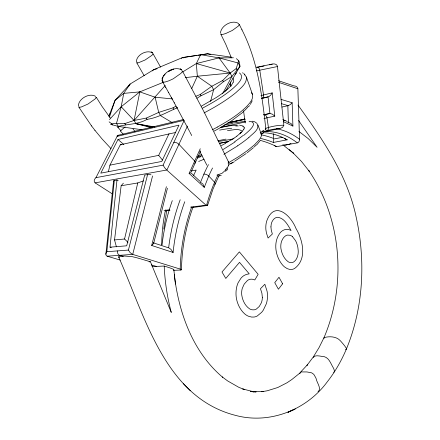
<?xml version="1.0" encoding="UTF-8"?>
<svg xmlns="http://www.w3.org/2000/svg" width="440" height="440" viewBox="0 0 440 440"><rect width="100%" height="100%" fill="white"/><g stroke="black" fill="none" stroke-linecap="round" stroke-linejoin="round"><path stroke-width="0.66" d="M152.477 53.675L153.087 54.038L151.789 55.429L145.134 59.972L138.523 62.739L136.961 62.964L137.093 62.194M118.228 180.499L116.98 180.015L114.307 180.494L106.832 251.713C105.82 252.934 105.21 255.547 107.162 256.179L120.274 260.089M313.264 357.44C315.255 354.244 320.909 356.62 324.165 356.631C329.307 358.023 330.869 363.974 333.399 368.005A33.71 17.957 35.5 0 1 333.817 368.885L334.532 371.261L333.735 372.394M180.565 269.39L180.554 270.034L173.855 270.331M181.451 269.737C181.891 248.303 185.724 226.892 193.155 206.762M283.839 125.202L282.661 127.38L279.901 128.546A131.131 82.621 -85.2 0 0 265.078 131.307M299.827 373.725L300.19 372.532L307.401 364.815L306.988 365.332L313.341 356.901L319.017 347.65L323.983 337.689C328.928 336.083 336.303 336.32 340.17 340.588A33.044 14.328 25.2 0 1 340.824 341.291C342.562 343.272 344.317 345.257 345.791 347.446C346.082 347.936 346.434 348.464 346.385 349.058C341.435 360.718 335.137 371.85 327.283 381.805C306.708 409.899 269.66 424.584 235.626 415.41C164.538 397.403 144.666 315.178 118.597 256.867L120.109 256.394A32.659 5.616 9.2 0 1 122.122 256.196L122.947 256.135A35.283 6.067 9.1 0 1 124.806 256.047L132.27 256.69A9.245 1.617 9.4 0 1 133.095 256.867L135.57 257.461A42.081 7.09 9.5 0 1 139.244 258.451L150.441 261.773L171.287 312.433C167.25 297.341 164.918 281.804 164.203 266.2M285.698 138.974L287.227 139.816L273.322 142.45L273.647 139.013L282.288 137.346M241.918 29.755L241.995 29.904C257.719 60.693 262.125 95.288 265.853 129.179L264.935 130.185M244.162 128.123L244.118 127.342M113.581 180.928L105.875 254.221M111.298 247.577L110.005 247.176L116.98 180.015M166.37 186.687L151.685 245.482L173.096 252.461C174.884 235.164 178.745 218.064 184.756 201.74M229.02 163.79L228.888 164.516M163.763 229.125L166.711 210.579M116.424 246.857L114.538 239.938L121.143 185.746L123.387 183.178M219.247 175.076L212.988 189.079L207.548 205.431L207.465 204.765M142.01 129.745L118.333 126.434L116.474 123.343L121.182 106.755L123.734 93.374L130.097 84.04L153.852 69.603L182.479 57.585L207.647 53.796L231.38 57.178M236.39 58.63L238.733 60.808L236.17 68.602L230.164 73.046L222.695 80.493L211.799 86.273L200.272 94.457L195.844 96.311M162.976 82.451L139.805 91.878L134.062 120.456L135.954 123.651L151.047 127.54M207.543 205.441L191.873 207.636M127.963 242.347L124.542 239.014L137.764 182.947L143.418 180.879M108.394 171.628L109.939 165.16L120.28 144.815L175.615 132.484M230.604 81.928L230.076 84.084L230.775 86.081M151.685 245.482L153.665 243.397L167.409 188.26M108.845 116.21L115.066 100.309L130.097 84.04L129.129 85.861M117.981 127.743L118.564 126.121M152.559 175.956L132.715 254.403L107.162 256.179M181.401 269.643A3.713 0.638 8.8 0 0 180.169 269.071L132.539 254.342L130.158 252.654L128.425 250.069L147.598 174.576A3.68 1.023 10.2 0 1 150.997 174.779M210.568 101.508L213.615 89.678L223.372 81.774L231.919 76.428L239.982 66.352L239.377 62.079L238.733 60.808M153.676 243.359L153.335 242.698M263.549 132.781L261.052 134.239M109.401 117.178L115.066 100.309L123.734 93.374L139.805 91.878L155.128 97.218L172.772 98.956M200.255 148.737L189.112 173.421L204.264 187.363L208.764 176.022A144.419 84.271 -88.9 0 1 212.537 167.987M200.393 182.617L203.869 174.147A147.263 86.576 -88.9 0 1 208.428 164.632M233.195 82.269L233.69 79.811L232.881 78.04M252.236 100.793L250.333 104.401M118.597 256.867L119.047 257.444M228.558 165.512L227.359 167.772A3.482 1.799 31.6 0 1 226.87 169.741M277.447 66.38C277.019 64.125 274.192 63.553 272.283 64.086L256.531 67.249A3.344 2.492 79.6 0 1 259.776 70.18L263.527 94.98A3.295 2.47 77.5 0 1 261.817 98.434L269.011 96.558L270.776 95.084L272.179 92.879L260.942 95.607M191.208 171.798L200.679 150.777M191.703 88.567L197.34 76.23L196.334 63.547L200.64 54.675L219.021 57.888L238.288 63.03L239.982 66.352L225.511 91.223M187.462 126.071L166.864 170.121L206.03 205.194L190.471 207.147M163.091 165.149L184.239 120.269L117.128 136.383L95.948 177.656C94.517 178.811 93.269 181.522 95.106 182.859L166.749 170.016L164.637 167.717L163.091 165.149L95.948 177.656M109.939 165.16L158.686 155.364L169.015 133.749M118.008 139.486L100.788 173.151L161.755 161.447L178.959 125.142L118.008 139.486L123.816 144.529M243.782 129.311L241.417 132.352A3.449 2.321 46.1 0 0 240.097 133.705M173.558 270.111L173.899 269.742L173.245 269.231A10.593 1.799 8.9 0 0 172.843 269.033L170.979 268.285A42.95 7.09 9.2 0 0 169.395 267.729L164.197 266.024L152.064 266.646M78.975 106.733L79.228 107.355L81.433 106.942L88.011 104.022L95.09 98.956L96.288 97.57L95.662 97.125M222.541 93.792L231.919 76.428L230.164 73.046L219.021 57.888L196.334 63.547L182.551 72.001M221.067 33.919L220.919 34.403L225.753 44.259L231.407 57.877M260.134 140.663L256.652 144.975M281.111 99.413L292.144 102.74L290.34 104.599L288.161 105.639A2.959 0.649 -2.4 0 0 287.843 105.705L281.991 107.041M181.643 69.933L180.213 68.898L181.643 69.933C174.603 65.67 161.948 72.639 162.288 80.933M162.998 81.186L162.91 82.198L164.995 82.043L169.043 80.757L173.206 78.815L180.835 73.436L182.468 71.572L182.468 71.076L181.94 70.889M226.507 170.781L227.002 170.049M225.836 170.88L225.506 171.336M248.056 106.744L247.599 107.322M226.001 169.741L222.079 173.288L216.926 175.114M248.567 106.744L249.524 105.545M173.861 269.94L175.466 284.103M247.363 107.613L246.048 109.087M109.115 121.847L111.667 123.8L116.474 123.343L124.817 123.585L134.062 120.456L165.22 85.509M163.482 75.884L165.072 74.069M109.445 119.587L121.182 106.755L139.805 91.878M256.218 144.958L254.221 146.955M245.784 109.373L242.374 112.64M227.585 89.095L224.153 91.966M253.468 147.653L247.214 152.768M235.054 74.217L236.484 72.952M242.028 112.943L231.49 120.879L218.251 128.887A64.471 16.594 -28.8 0 1 214.192 131.076M248.842 137.61C251.79 134.167 260.387 129.382 257.142 123.97M125.125 126.946L120.291 130.977A221.947 213.648 -75 0 0 123.541 134.53M243.546 135.592C245.938 133.204 260.166 122.98 249.706 121.264M109.285 114.433L110.286 113.619M152.246 70.879L153.852 69.603L157.157 68.767M181.44 58.41L182.479 57.585L197.049 55.391M236.841 136.136L241.412 132.363A3.443 2.305 46.2 0 0 240.114 133.628M246.213 153.511L234.801 161.084M190.707 172.86L189.112 173.421M234.993 141.966L223.135 149.501M291.033 143.308L289.229 144.194M233.943 138.166L230.934 140.113M237.727 145.833L223.9 154.297M196.922 98.28L200.987 95.766L213.615 89.678L211.799 86.273L197.34 76.23L185.257 77.654M230.72 163.873L234.201 161.821M231.391 163.086L232.529 162.431M121.182 106.755L134.062 120.456L146.328 118.085L158.703 112.404L173.069 107.822L175.956 106.183M225.346 143.446L221.348 145.646M229.691 164.048L230.824 163.411M228.036 163.02L238.194 156.943L247.027 150.882L254.271 145.03L259.325 139.728L261.102 136.802L261.481 134.69L257.994 125.07M217.305 127.078C227.651 121.264 237.985 115.033 246.494 106.662C249.469 103.367 253.655 99.319 252.494 94.446L246.395 77.061L245.086 75.218M169.56 70.802L168.371 71.451L173.443 69.119L170.869 70.087M202.56 108.136C213.428 102.295 224.191 96.003 233.558 87.907C237.16 84.458 245.509 77.539 239.41 72.859M201.377 106.156L216.134 97.609A35.211 8.267 -28.8 0 0 224.164 91.966M204.072 112.915C215.215 107.019 226.188 100.612 235.95 92.582C240.251 88.401 247.082 83.82 246.395 77.061M183.414 119.526L117.249 135.493L117.128 136.383M177.556 107.696C167.448 111.837 158.12 117.777 147.065 119.35C138.171 124.493 127.958 123.882 118.333 126.434L110.528 124.289M261.718 131.901L263.654 130.928A3.311 2.53 63.7 0 1 261.982 133.766M294.575 409.283L287.942 412.308L295.377 408.92M204.1 159.225L198.671 161.458M207.339 205.695L206.487 205.513A134.882 78.59 -88.9 0 1 218.07 174.779M260.634 132.374L260.194 132.555M221.238 175.329L218.141 176.215M201.443 154.66L198.798 155.612M345.56 349.712L346.346 349.184C363.5 307.731 365.8 260.871 356.197 217.278C347.479 175.203 322.619 139.304 297.985 105.045M269.638 64.829L272.283 64.086M261.426 98.505L268.048 96.888L269.913 113.465L272.36 114.169L274.774 116.171L266.981 117.799A144.149 90.734 -85.4 0 0 264.022 118.696M318.027 391.677C322.047 388.812 316.657 382.476 316.145 378.67A34.623 21.302 47.7 0 0 315.689 377.591L313.803 374.352L311.729 372.867L306.939 371.943L301.296 371.927L291.814 379.544L287.029 382.756L277.772 387.508L267.207 390.792L261.74 391.71L263.571 391.441L252.544 391.749L256.108 391.936L250.525 391.309L253.968 391.859L242.759 388.966L244.266 389.543L238.667 387.239L227.634 380.925L222.338 376.976L222.761 377.344C192.737 352.05 178.706 312.625 174.279 274.599M228.107 122.749L244.607 119.053M229.625 122.474L244.976 119.031M263.659 114.851L269.935 113.465M227.794 123.217L245.157 119.334M220.325 127.468L245.652 121.886M219.318 143.451L228.74 141.609M218.587 141.477L233.129 138.974M256.449 70.868L277.47 66.539L283.805 124.526M217.91 140.762L225.968 139.112M264.418 131.697L279.901 128.546M258.687 67.084L264.066 66M220.253 143.077L226.919 141.74M221.221 127.309L230.45 125.714L237.166 125.12M288.134 105.644L281.54 103.703M197.483 156.756L202.163 155.864M233.514 123.041L245.146 121.325M260.376 140.41A128.255 99.226 87.1 0 1 275.809 146.207L276.694 146.647L297.308 142.863L296.654 142.368A133.095 74.602 87.4 0 0 264.864 131.604M147.598 174.576L144.689 175.093L126.687 245.806L110.005 247.176M269.665 113.504L263.769 114.807A3.262 2.448 75.6 0 1 266.981 117.799L268.444 127.485A3.245 2.437 74.7 0 1 266.728 130.79M191.455 170.896L196.163 170.088A147.994 97.097 87.1 0 0 193.551 175.593M121.143 185.746L137.764 182.947M198.374 55.193L207.647 53.796L210.859 54.604M227.458 130.499C232.073 130.449 238.216 127.952 242.204 131.225M164.087 210.463L169.499 209.781M165.314 210.953L169.945 210.375M262.878 132.71L263.522 132.71M197.34 76.23L230.164 73.046L196.334 63.547M114.538 239.938L124.542 239.014M120.28 144.815L121.457 144.716M106.832 251.713L128.425 250.069M149.083 261.85L150.441 261.773M288.866 122.59L291.06 123.53L292.914 126.082L283.239 121.583M264.512 131.593L264.858 131.577M238.706 24.343L239.371 24.75L238.354 26.053L232.331 30.454L225.737 33.512L222.453 34.513L220.99 34.524M219.021 57.888L233.398 57.778M239.52 125.164L243.095 126.049M200.865 182.589L202.901 184.03L204.254 187.314M287.227 139.816L285.549 139.315L284.306 138.408M154.792 126.957L135.954 123.651L152.609 127.199M252.186 121.209L254.733 121.814L256.988 123.393M182.479 57.585L183.81 57.877M282.722 144.837L284.966 145.035A28.045 20.697 -78.4 0 0 286.677 144.815L287.084 144.749A25.971 19.19 -78.5 0 0 289.234 144.205M123.255 256.388L119.702 255.31A3.63 2.926 86.1 0 1 117.464 250.905M151.371 264.913L156.624 266.503M153.439 242.858L168.311 247.759M278.526 82.324L297.869 88.748L299.558 139.293A3.13 2.36 -79.7 0 1 297.308 142.885M278.542 80.74L293.915 85.888C295.62 85.844 297.737 86.845 297.869 88.748M273.322 142.45L271.414 141.691A128.211 96.063 87 0 0 260.81 138.496M282.838 119.592L286.577 121.154M117.7 135.564L118.041 135.746M242.49 72.798L243.15 73.134M265.54 128.816L265.853 129.151M172.266 122.661L160.595 115.704L158.703 112.404L155.128 97.218M95.243 182.947L112.508 194.007M244.409 74.751L244.761 74.976M298.914 131.445L308.215 138.606L317.103 147.312L298.617 120.522M152.405 52.833L151.212 51.975L152.405 52.833C146.657 49.396 136.153 55.066 136.4 61.903M284.488 146.146L293.766 153.461L289.173 149.6M230.076 84.084L231.16 86.07M243.815 73.59L244.937 74.597M95.601 96.349C89.337 92.499 78.26 98.819 78.37 106.123M292.446 236.605L295.548 240.674A17.639 11.473 86.4 0 1 297.886 247.61L298.227 250.861A11.875 7.684 86.4 0 1 297.935 254.727A12.21 7.904 86.4 0 1 295.273 260.568L293.953 261.756A10.494 6.787 86.5 0 1 292.155 262.543L289.762 262.433A12.271 7.937 86.3 0 1 288.112 261.701C283.959 258.671 281.721 253.523 280.929 248.556A11.649 7.563 86.1 0 1 280.797 246.648A11.974 7.766 86.1 0 1 280.863 244.772L280.929 244.173A10.906 7.084 86.1 0 1 281.754 240.856L283.008 238.464A15.268 9.889 86.3 0 1 283.982 237.221L285.368 235.994A11.726 7.607 86.1 0 1 287.623 235.087L290.081 235.29A12.078 7.832 86.2 0 1 292.446 236.605M199.92 181.231L190.801 172.711M292.902 152.735L301.516 161.491L309.364 171.43L308.688 170.445C341.721 218.647 346.808 284.207 323.983 337.689L324.055 338.437M136.812 62.882L144.172 75.702M183.321 383.603L190.394 390.742M251.328 92.736L251.625 93.038M110.946 148.566L102.069 138.952L94.897 130.279M238.733 23.623C232.463 19.168 220.764 25.647 220.468 33.193M117.59 126.962L121.005 130.845M260.794 133.265L261.316 134.046M158.686 155.364L162.465 160.089M78.87 107.179L91.581 125.956M132.99 128.876L134.937 131.417M91.493 125.84L94.991 130.394M110.242 117.882L101.904 106.211L96.311 97.317M251.895 93.357L252.494 94.446M111.667 123.8L112.382 124.982M124.817 123.585L125.543 124.806M146.328 118.085L147.065 119.35M160.584 67.144L153.114 53.851M173.069 107.822L173.8 109.12M162.696 81.95L165.754 87.417M165.649 87.23L168.669 92.653M168.553 92.45L171.534 97.834M171.407 97.609L174.334 102.933M182.518 71.175L204.32 112.404L228.839 162.597M174.196 102.685L177.084 107.982M200.272 94.457L200.987 95.766M176.935 107.718L189.662 131.593M222.695 80.493L223.372 81.774M189.954 132.154L191.714 135.537M173.096 252.461L170.869 249.282L168.663 247.775A148.297 100.991 -83.8 0 1 180.197 199.749M236.17 68.602L236.819 69.867M206.839 165.132L199.859 151.476M239.316 24.47L241.995 29.904M162.481 81.543L162.03 79.849L162.195 80.514M245.223 122.964L243.54 110.781M272.179 92.879L274.774 116.171M292.144 102.74L292.914 126.082M287.843 105.705L288.393 122.661M273.521 133.755L273.669 138.479A131.609 98.225 87 0 0 261.184 134.794M263.582 130.477A14.729 2.041 -18.6 0 1 262.185 131.18M261.85 131.895A10.703 2.14 -15.9 0 1 260.75 132.38M226.859 167.833A15.51 7.073 -40.1 0 1 225.533 169.703M228.261 161.849A7.761 4.098 -39.8 0 1 228.487 162.069M228.503 162.063A7.128 3.751 -37.9 0 1 228.789 163.884M228.932 164.505A11.27 5.638 -36.1 0 1 228.602 165.501M233.118 82.308A33.484 7.882 -28.8 0 1 227.651 89.078M217.327 127.111A67.216 17.001 -28.6 0 1 212.394 129.734M265.535 128.414A134.645 84.651 -85.4 0 1 283.833 125.208M249.079 121.666A3.339 2.448 70.1 0 1 249.304 121.792M276.496 128.739A136.516 76.522 87.4 0 1 299.558 139.293M276.7 146.669A3.053 2.25 -80.6 0 1 274.703 145.415M263.626 132.71A131.335 77.71 87.4 0 1 285.698 138.98M283.3 120.049A149.028 84.42 87.4 0 1 285.125 120.835M286.941 121.688A149.028 84.42 87.4 0 1 288.734 122.612M235.752 126.011A72.441 15.142 -26.1 0 1 238.277 125.917M242.776 126.258A37.736 8.745 -30.7 0 1 244.178 127.309M244.184 128.112A21.082 4.868 -32.3 0 1 243.826 129.288M236.918 136.136A20.95 4.763 -32.1 0 1 233.992 138.188M230.824 139.931A37.384 8.723 -32 0 1 225.368 143.181M242.841 135.68A31.262 6.122 -34.2 0 1 234.724 141.686M200.799 156.668A106.607 40.326 -38 0 1 197.45 158.043M223.971 125.213A121.44 12.997 -18.5 0 1 232.683 123.404M248.749 137.626A33.116 7.112 -33.3 0 1 237.666 145.767M219.632 130.108A109.687 18.799 -22 0 1 231.693 128.266M119.482 257.67A9.213 1.606 9.4 0 1 119.361 257.609M181.374 269.874A3.713 0.638 8.8 0 1 180.576 270.039M162.008 244.91A146.448 100.227 -85.8 0 1 172.298 200.624M113.735 181.247A3.537 0.929 10.7 0 1 114.312 180.494M180.213 269.071A135.993 92.252 -83.6 0 1 191.67 206.96M161.711 244.838A131.681 86.807 80.4 0 1 165.517 209.913M173.822 142.346A3.707 1.793 25.7 0 1 178.937 144.304L194.695 161.062A3.614 1.716 24.8 0 1 194.716 163.295M203.869 174.147A3.531 1.65 24 0 1 208.764 176.022L214.61 182.243A3.493 1.623 23.6 0 1 214.533 184.311M270.93 226.886L271.255 230.076L272.349 234.02L268.087 238.051L266.475 233.184L265.93 229.972A15.89 10.472 85 0 1 265.909 225.225A15.939 10.505 85 0 1 266.816 220.776C274.417 200.239 290.593 215.012 295.961 228.426C302.836 240.075 307.362 259.045 294.657 268.444A17.996 11.649 86.4 0 1 292.27 269.352A17.463 11.303 86.4 0 1 289.779 269.434L287.249 268.659L284.691 267.036A23.375 15.109 86.1 0 1 282.31 264.71C275.121 255.91 272.905 241.522 280.55 232.353A18.09 11.754 86.2 0 1 283.008 230.412C285.466 228.927 288.624 229.086 291.06 230.532C287.958 225.242 284.493 218.196 277.712 217.278A11.649 7.651 85 0 0 273.906 219.032A12.909 8.476 85.1 0 0 273.147 219.907L272.179 221.452A9.972 6.562 84.9 0 0 271.238 224.197L270.93 226.886M262.345 297.391L262.24 299.101A11.495 7.816 89.5 0 1 261.36 302.781L259.298 306.427L256.339 309.078A12.573 8.569 89.5 0 1 254.023 309.848L252.049 309.782A14.394 9.806 89.4 0 1 249.585 308.841C245.108 305.795 242.545 300.438 241.78 295.185A12.727 8.707 89.3 0 1 241.698 291.698A12.034 8.239 89.3 0 1 242.275 288.365L244.189 284.136L247.374 280.566A12.568 8.591 89.2 0 1 250.058 279.318A14.647 10.005 89.3 0 1 254.788 280L258.154 274.324L239.365 251.884L221.986 271.992L225.797 278.438L239.525 262.345L249.227 273.834L246.312 274.439L244.184 275.44A19.129 13.107 89.3 0 0 240.911 278.295L238.106 282.799A18.337 12.573 89.3 0 0 236.66 287.227L236.181 290.18A21.901 14.971 89.3 0 0 236.005 293.332L236.016 294.388A19.932 13.646 89.3 0 0 236.632 299.53C237.848 304.904 240.488 310.09 244.602 313.814A23.48 16.011 89.3 0 0 248.501 316.245L251.603 317.059L254.073 317.036A19.344 13.184 89.5 0 0 257.213 316.014L261.591 312.373A29.535 20.251 89 0 0 263.346 310.057L266.376 303.694A18.684 12.7 89.4 0 0 267.388 298.408A19.503 13.266 89.4 0 0 267.487 296.577A18.552 12.612 89.4 0 0 267.069 291.203L264.841 284.273L260.464 288.706L261.899 293.2L262.345 297.391M162.492 77.699L162.096 78.76L162.773 76.962L162.492 77.699M282.623 283.8L278.416 289.212L274.736 282.651L278.988 277.261L282.623 283.8"/></g></svg>
